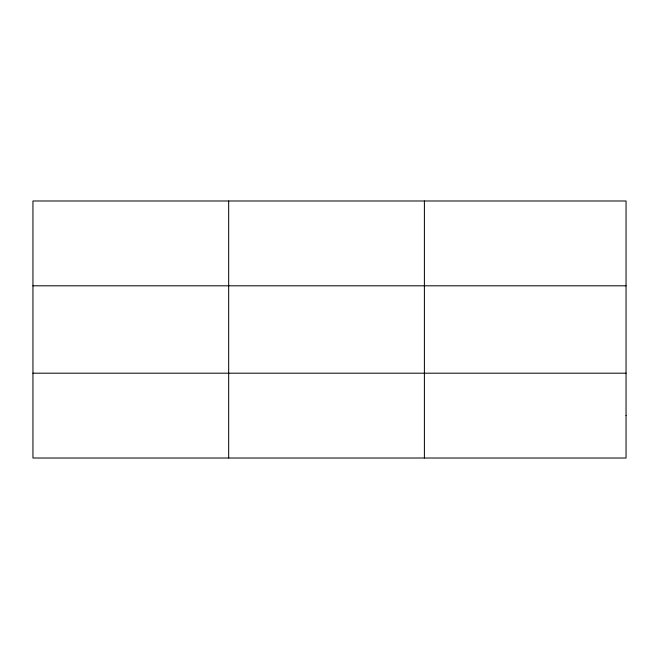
<?xml version="1.0" encoding="UTF-8"?>
<svg xmlns="http://www.w3.org/2000/svg" width="659" height="659" viewBox="0 0 659 659"><rect width="100%" height="100%" fill="white"/><g stroke="black" fill="none" stroke-linecap="round" stroke-linejoin="round"><path stroke-width="0.99" d="M228.673 200.987L228.673 458.013M424.396 200.987L424.396 458.013M32.95 285.808L626.05 285.808M32.95 373.192L626.05 373.192M626.05 415.607L626.05 458.013L32.95 458.013L32.95 200.987L626.05 200.987L626.05 415.607"/></g></svg>
